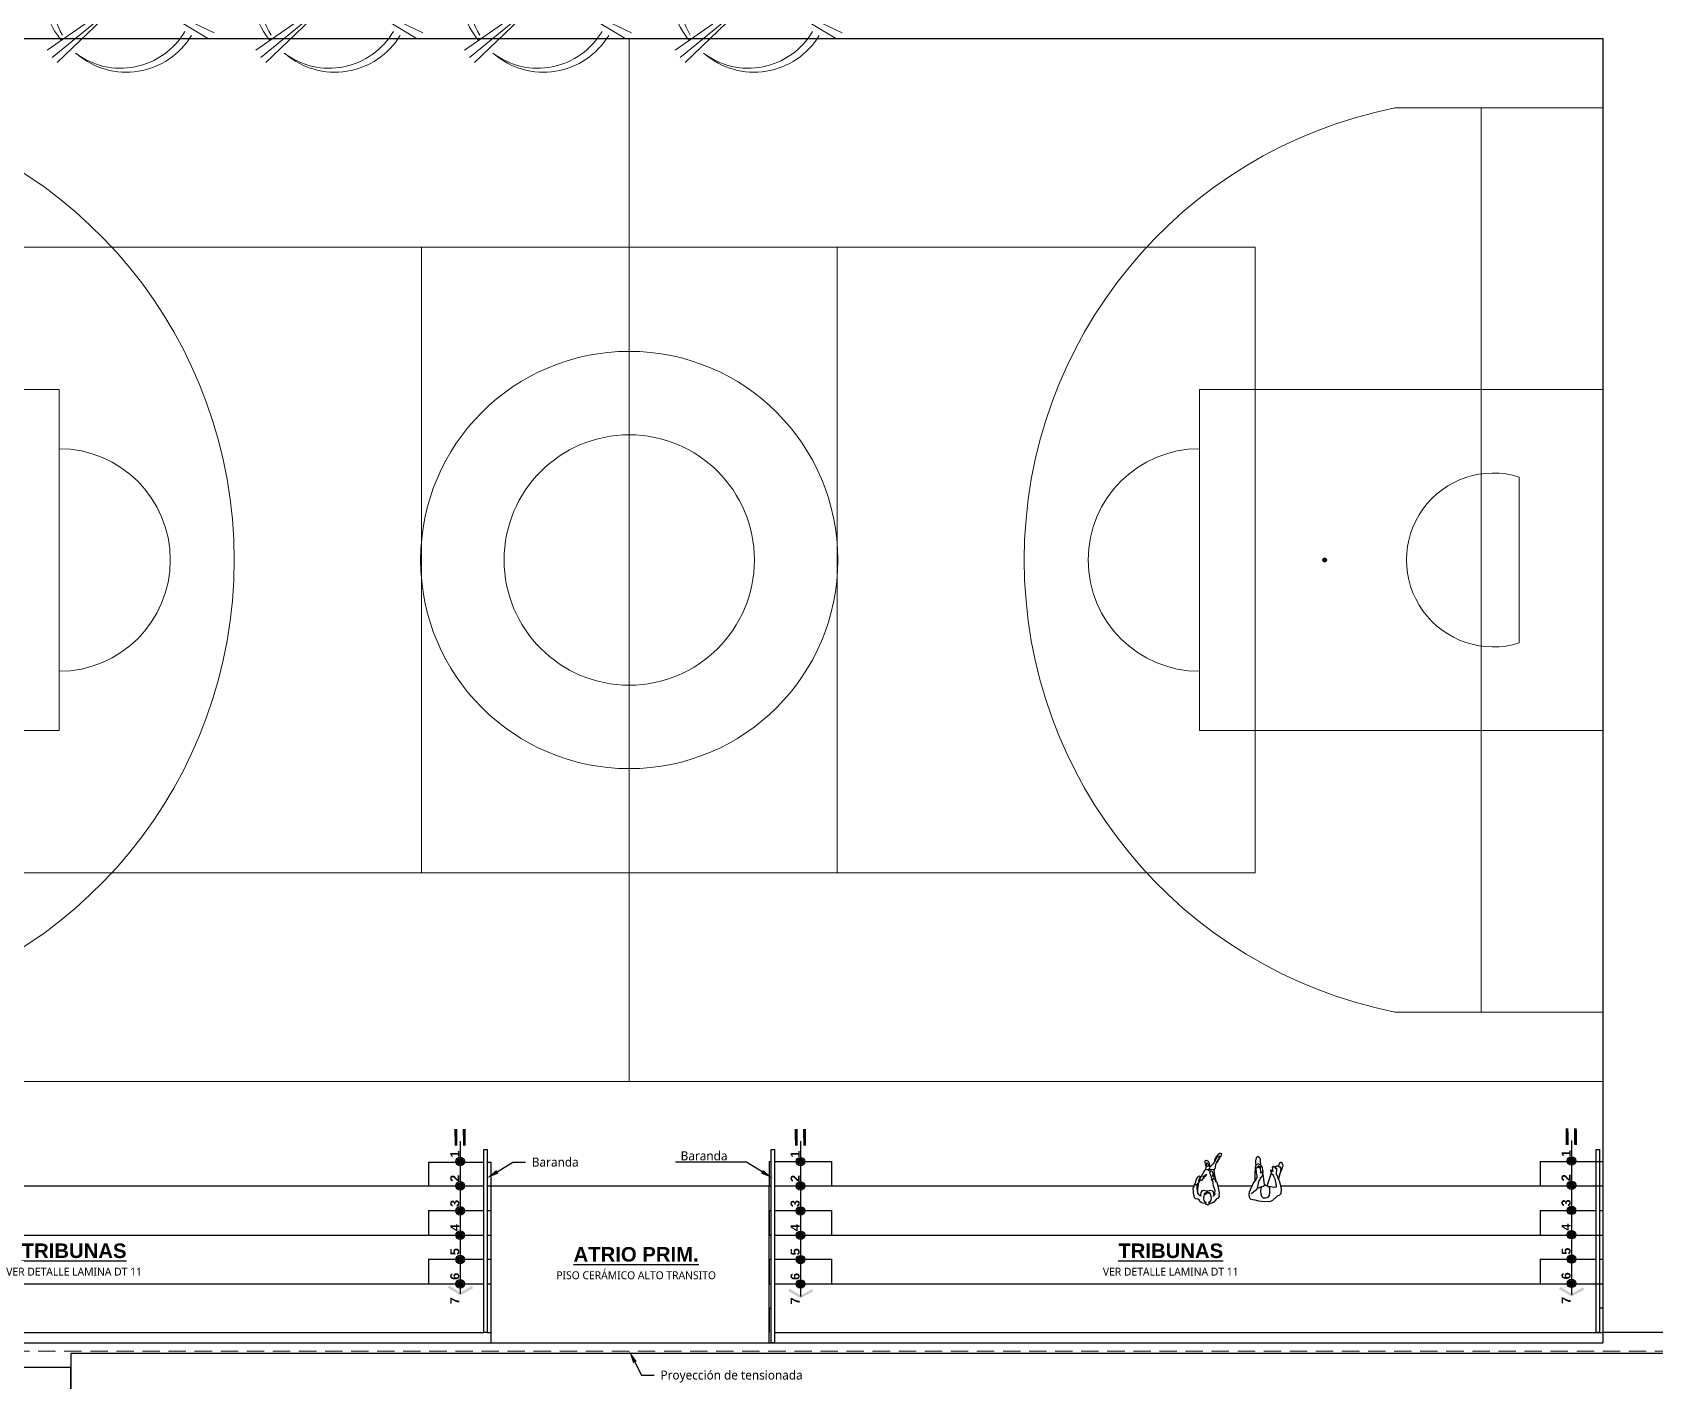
# Model space of a CAD drawing. Header units: metres. Extents: x 28 to 239, y -1 to 113.
# Drawn here: x 91.3 to 114.63, y 49.29 to 68.67 of the extents above; entities that cross this region are included whole.
import ezdxf
from ezdxf import colors
from ezdxf.entities.mleader import LeaderData, LeaderLine
from ezdxf.enums import TextEntityAlignment as Align
from ezdxf.math import Vec2, Vec3

# ---------------------------------------------------------------- set-up
doc = ezdxf.new("R2010")
doc.units = ezdxf.units.M
doc.linetypes.add('DASHED2', pattern=[0.375, 0.25, -0.125])
for name, color, linetype, lineweight in [('0-ARBOL', 64, 'Continuous', 0), ('0_Pluma_Nº__1', 8, 'Continuous', 9), ('0_Pluma_Nº__2', 250, 'Continuous', 20), ('letras sr', 7, 'Continuous', 5), ('Proyeccciones', 1, 'DASHED2', 18)]:
    doc.layers.add(name, color=color, linetype=linetype, lineweight=lineweight)
doc.styles.add('Generales', font='trebuc.ttf', dxfattribs={"height": 0.1})
doc.styles.add('Santa Rosa 1 50', font='trebuc.ttf')
doc.styles.add('TURBO_NPT', font='sanssb__.ttf')

# ---------------------------------------------------------------- blocks, each defined once
blk = doc.blocks.new('CANCHA TOTAL')
at = {"layer": '0_Pluma_Nº__1'}
h = blk.add_hatch(color=256, dxfattribs=at)
h.dxf.hatch_style = 1
h.paths.add_polyline_path([(872.982, -140.475, 1), (872.982, -140.415, 1)])
for p, q in [((865.482, -116.445), (865.482, -144.445)), ((865.482, -116.445), (865.482, -144.445)), ((870.532, -122.245), (870.532, -116.445)), ((870.532, -116.445), (870.532, -122.245)), ((875.432, -122.245), (875.432, -116.445)), ((875.432, -116.445), (875.432, -122.245)), ((880.482, -144.445), (880.482, -116.445)), ((880.482, -144.445), (880.482, -116.445)), ((868.482, -121.445), (868.482, -139.445)), ((877.482, -139.445), (877.482, -121.445)), ((875.432, -122.245), (870.532, -122.245)), ((870.532, -122.245), (875.432, -122.245)), ((868.482, -127.457), (877.482, -127.457)), ((865.482, -130.445), (880.482, -130.445)), ((868.482, -133.433), (877.482, -133.433)), ((877.482, -133.433), (868.482, -133.433)), ((870.532, -138.645), (875.432, -138.645)), ((870.532, -144.445), (870.532, -138.645)), ((875.432, -144.445), (875.432, -138.645)), ((868.482, -139.445), (877.482, -139.445)), ((866.482, -141.455), (866.482, -144.445)), ((879.482, -144.445), (879.482, -141.455)), ((866.482, -142.695), (879.482, -142.695)), ((874.175, -143.245), (871.789, -143.245)), ((865.482, -144.445), (880.482, -144.445)), ((865.482, -144.445), (880.482, -144.445)), ((871.482, -144.445), (874.482, -144.445)), ((871.482, -144.445), (874.482, -144.445)), ((871.482, -144.445), (874.482, -144.445))]:
    blk.add_line(p, q, dxfattribs=at)
for centre, radius in [((872.982, -130.445), 3), ((872.982, -130.445), 1.8), ((872.982, -140.445), 0.03)]:
    blk.add_circle(centre, radius, dxfattribs=at)
for centre, radius, start, end in [((872.982, -118.136), 6.628, 191.2965, 348.7035), ((872.982, -122.245), 1.6, 180, 0), ((872.982, -142.753), 6.628, 11.2965, 168.7035), ((872.982, -138.645), 1.6, 0, 180), ((872.982, -142.872), 1.25, 342.6433, 197.3567)]:
    blk.add_arc(centre, radius, start, end, dxfattribs=at)
blk = doc.blocks.new('ar7')
for p, q in [((88.08, 37.82), (92, 20.48)), ((89.38, 37.71), (92, 20.38)), ((92, 20.48), (90.88, 37.79)), ((92, 20.48), (77, 10.03)), ((78.78, 7.81), (92, 20.48)), ((92.1, 20.48), (106.02, 12.04)), ((107.65, 15.12), (92.1, 20.48)), ((77.89, 8.72), (91.9, 20.18)), ((91.9, 20.38), (107.03, 13.13))]:
    blk.add_line(p, q)
for centre, radius, start, end in [((90.04, 20.56), 13.7, 98.3934, 219.1798), ((91.48, 19.64), 13.65, 103.3596, 210.5357), ((91.18, 19.74), 13.76, 346.6212, 86.8408), ((89.55, 20.2), 14.19, 346.8452, 80.3119), ((90.17, 20.21), 13.43, 233.0435, 329.4406), ((91.22, 19.74), 13.68, 229.263, 328.8764)]:
    blk.add_arc(centre, radius, start, end)

msp = doc.modelspace()

# ---------------------------------------------------------------- hatches: boundary and pattern name
at = {"true_color": 0xc7c8ca}
h = msp.add_hatch(color=9, dxfattribs=at)
h.paths.add_polyline_path([(97.372, 52.908), (97.412, 52.909), (97.414, 52.669), (97.374, 52.668)])
h.paths.add_polyline_path([(97.492, 52.909), (97.532, 52.91), (97.534, 52.67), (97.494, 52.669)])
h = msp.add_hatch(color=9, dxfattribs=at)
h.paths.add_polyline_path([(102.266, 52.906), (102.306, 52.907), (102.308, 52.667), (102.268, 52.666)])
h.paths.add_polyline_path([(102.386, 52.907), (102.426, 52.908), (102.428, 52.668), (102.388, 52.667)])
h = msp.add_hatch(color=9, dxfattribs=at)
h.paths.add_polyline_path([(113.353, 52.916), (113.393, 52.916), (113.395, 52.676), (113.355, 52.676)])
h.paths.add_polyline_path([(113.473, 52.916), (113.513, 52.917), (113.515, 52.677), (113.475, 52.676)])
for points in [[(113.465, 52.419, -1), (113.406, 52.478, -1)], [(113.406, 52.418, -1), (113.465, 52.478, -1)], [(97.485, 52.412, -1), (97.425, 52.471, -1)], [(97.425, 52.411, -1), (97.485, 52.471, -1)], [(102.379, 52.41, -1), (102.319, 52.469, -1)], [(102.319, 52.409, -1), (102.379, 52.469, -1)], [(97.485, 52.062, -1), (97.425, 52.121, -1)], [(97.425, 52.061, -1), (97.485, 52.121, -1)], [(102.379, 52.06, -1), (102.319, 52.119, -1)], [(102.319, 52.059, -1), (102.379, 52.119, -1)], [(113.465, 52.069, -1), (113.406, 52.128, -1)], [(113.406, 52.068, -1), (113.465, 52.128, -1)], [(97.485, 51.701, -1), (97.425, 51.76, -1)], [(97.425, 51.701, -1), (97.485, 51.76, -1)], [(102.379, 51.699, -1), (102.319, 51.758, -1)], [(102.319, 51.699, -1), (102.379, 51.758, -1)], [(113.465, 51.708, -1), (113.406, 51.767, -1)], [(113.406, 51.708, -1), (113.465, 51.768, -1)], [(97.485, 51.351, -1), (97.425, 51.41, -1)], [(97.425, 51.351, -1), (97.485, 51.41, -1)], [(102.379, 51.349, -1), (102.319, 51.408, -1)], [(102.319, 51.349, -1), (102.379, 51.408, -1)], [(113.465, 51.358, -1), (113.406, 51.417, -1)], [(113.406, 51.358, -1), (113.465, 51.417, -1)], [(97.485, 51.001, -1), (97.425, 51.06, -1)], [(97.425, 51.001, -1), (97.485, 51.06, -1)], [(102.379, 50.999, -1), (102.319, 51.058, -1)], [(102.319, 50.999, -1), (102.379, 51.058, -1)], [(113.465, 51.008, -1), (113.406, 51.067, -1)], [(113.406, 51.008, -1), (113.465, 51.068, -1)], [(97.641, 50.618), (97.624, 50.649), (97.457, 50.557), (97.295, 50.656), (97.277, 50.626), (97.456, 50.517)], [(97.485, 50.651, -1), (97.425, 50.71, -1)], [(97.425, 50.651, -1), (97.485, 50.71, -1)], [(102.379, 50.649, -1), (102.319, 50.708, -1)], [(102.319, 50.649, -1), (102.379, 50.708, -1)], [(113.621, 50.599), (113.604, 50.63), (113.438, 50.539), (113.276, 50.637), (113.257, 50.607), (113.437, 50.498)], [(113.465, 50.658, -1), (113.406, 50.717, -1)], [(113.406, 50.658, -1), (113.465, 50.717, -1)], [(102.534, 50.574), (102.518, 50.605), (102.351, 50.514), (102.189, 50.613), (102.171, 50.583), (102.35, 50.474)]]:
    msp.add_hatch(color=9, dxfattribs=at).paths.add_polyline_path(points)

# ---------------------------------------------------------------- linework, layer by layer
at = {"color": 9, "true_color": 0xc7c8ca}
for p, q in [((108.904, 52.492), (108.893, 52.45)), ((108.922, 52.512), (108.904, 52.492)), ((108.947, 52.5), (108.922, 52.512)), ((108.962, 52.477), (108.947, 52.5)), ((96.999, 52.43), (97.794, 52.43)), ((96.999, 52.43), (96.999, 52.08)), ((97.844, 52.43), (97.899, 52.43)), ((97.899, 52.08), (97.899, 52.43)), ((101.899, 52.439), (101.927, 52.439)), ((101.899, 52.439), (101.899, 52.089)), ((101.977, 52.439), (102.799, 52.439)), ((102.799, 52.089), (102.799, 52.439)), ((108.278, 52.273), (108.278, 52.262)), ((108.278, 52.262), (108.279, 52.252)), ((108.886, 52.353), (108.881, 52.269)), ((108.881, 52.269), (108.884, 52.17)), ((108.896, 52.389), (108.886, 52.353)), ((108.893, 52.45), (108.892, 52.41)), ((108.892, 52.41), (108.896, 52.399)), ((108.904, 52.344), (108.895, 52.338)), ((108.895, 52.338), (108.902, 52.275)), ((108.932, 52.407), (108.896, 52.389)), ((108.902, 52.275), (108.91, 52.236)), ((108.911, 52.342), (108.904, 52.344)), ((108.914, 52.36), (108.911, 52.342)), ((108.922, 52.36), (108.914, 52.36)), ((108.928, 52.35), (108.922, 52.36)), ((108.929, 52.368), (108.928, 52.35)), ((108.931, 52.375), (108.929, 52.368)), ((108.943, 52.374), (108.931, 52.375)), ((108.968, 52.387), (108.932, 52.407)), ((108.949, 52.345), (108.943, 52.374)), ((108.95, 52.363), (108.949, 52.345)), ((108.958, 52.365), (108.95, 52.363)), ((108.965, 52.362), (108.958, 52.365)), ((108.962, 52.453), (108.962, 52.477)), ((108.967, 52.392), (108.962, 52.453)), ((108.97, 52.273), (108.965, 52.362)), ((108.995, 52.353), (108.968, 52.387)), ((108.979, 52.273), (108.97, 52.273)), ((108.994, 52.303), (108.979, 52.273)), ((108.992, 52.236), (108.997, 52.272)), ((109.001, 52.303), (108.994, 52.303)), ((108.997, 52.305), (108.995, 52.353)), ((108.997, 52.272), (109.006, 52.293)), ((109.006, 52.293), (109.001, 52.303)), ((109.022, 52.11), (109.001, 52.26)), ((109.061, 52.092), (109.123, 52.276)), ((109.115, 52.317), (109.109, 52.314)), ((109.109, 52.314), (109.109, 52.305)), ((109.109, 52.305), (109.118, 52.291)), ((109.136, 52.294), (109.115, 52.317)), ((109.118, 52.291), (109.124, 52.269)), ((109.124, 52.269), (109.148, 52.249)), ((109.141, 52.366), (109.132, 52.356)), ((109.132, 52.356), (109.141, 52.296)), ((109.141, 52.296), (109.136, 52.294)), ((109.151, 52.359), (109.141, 52.366)), ((109.153, 52.369), (109.151, 52.359)), ((109.16, 52.369), (109.153, 52.369)), ((109.168, 52.353), (109.16, 52.369)), ((109.168, 52.362), (109.192, 52.38)), ((109.171, 52.362), (109.168, 52.353)), ((109.175, 52.36), (109.171, 52.362)), ((109.184, 52.33), (109.175, 52.36)), ((109.189, 52.344), (109.184, 52.33)), ((109.198, 52.341), (109.189, 52.344)), ((109.192, 52.38), (109.217, 52.38)), ((109.196, 52.281), (109.199, 52.312)), ((109.196, 52.248), (109.196, 52.281)), ((109.199, 52.312), (109.198, 52.341)), ((109.217, 52.38), (109.24, 52.363)), ((109.229, 52.404), (109.223, 52.38)), ((109.246, 52.425), (109.229, 52.404)), ((109.25, 52.305), (109.237, 52.246)), ((109.24, 52.363), (109.255, 52.341)), ((109.243, 52.257), (109.277, 52.341)), ((109.262, 52.425), (109.246, 52.425)), ((109.255, 52.341), (109.25, 52.305)), ((109.277, 52.414), (109.262, 52.425)), ((109.288, 52.381), (109.277, 52.414)), ((109.277, 52.341), (109.288, 52.381)), ((112.986, 52.438), (113.886, 52.438)), ((112.986, 52.438), (112.986, 52.088)), ((113.885, 52.438), (113.886, 49.831)), ((85.993, 52.091), (97.794, 52.09)), ((97.844, 52.09), (101.927, 52.089)), ((97.899, 49.831), (97.899, 52.081)), ((101.899, 49.831), (101.899, 52.081)), ((101.977, 52.089), (108.011, 52.089)), ((108.022, 52.112), (108.03, 52.105)), ((108.03, 52.105), (108.044, 52.107)), ((108.044, 52.107), (108.054, 52.113)), ((108.054, 52.089), (108.069, 52.089)), ((108.266, 52.19), (108.273, 52.184)), ((108.273, 52.184), (108.281, 52.184)), ((108.275, 52.242), (108.274, 52.225)), ((108.279, 52.252), (108.275, 52.242)), ((108.281, 52.184), (108.289, 52.192)), ((108.289, 52.192), (108.29, 52.2)), ((108.349, 52.089), (108.841, 52.089)), ((108.863, 52.14), (108.8, 51.998)), ((108.89, 52.022), (108.862, 51.997)), ((108.899, 52.177), (108.863, 52.14)), ((108.914, 52.051), (108.89, 52.022)), ((108.905, 52.2), (108.899, 52.177)), ((108.914, 52.209), (108.905, 52.2)), ((108.91, 52.236), (108.91, 52.219)), ((108.91, 52.219), (108.914, 52.209)), ((108.943, 52.063), (108.914, 52.051)), ((108.919, 52.055), (108.937, 52.125)), ((108.937, 52.125), (108.946, 52.167)), ((108.976, 52.075), (108.943, 52.063)), ((108.946, 52.167), (108.968, 52.198)), ((108.964, 52.209), (108.977, 52.222)), ((108.968, 52.198), (108.964, 52.209)), ((108.968, 52.051), (108.965, 52.012)), ((108.979, 52.072), (108.968, 52.051)), ((108.977, 52.222), (108.992, 52.236)), ((109.001, 52.081), (108.979, 52.072)), ((109.016, 52.088), (109.001, 52.081)), ((109.019, 52.098), (109.016, 52.088)), ((109.028, 52.104), (109.019, 52.098)), ((109.037, 52.102), (109.028, 52.104)), ((109.043, 52.088), (109.037, 52.102)), ((109.049, 52.09), (109.043, 52.088)), ((109.072, 52.082), (109.049, 52.09)), ((109.087, 52.072), (109.072, 52.082)), ((109.111, 52.076), (109.085, 52.076)), ((109.096, 52.045), (109.087, 52.072)), ((109.099, 51.998), (109.096, 52.045)), ((109.157, 52.067), (109.111, 52.076)), ((109.148, 52.249), (109.144, 52.246)), ((109.144, 52.246), (109.153, 52.23)), ((109.153, 52.23), (109.168, 52.189)), ((109.18, 52.069), (109.157, 52.067)), ((109.168, 52.189), (109.183, 52.117)), ((109.187, 52.073), (109.18, 52.069)), ((109.183, 52.117), (109.19, 52.087)), ((109.19, 52.087), (109.187, 52.073)), ((109.205, 52.245), (109.196, 52.248)), ((109.216, 52.201), (109.205, 52.245)), ((109.237, 52.155), (109.216, 52.201)), ((109.237, 52.246), (109.225, 52.192)), ((109.258, 52.09), (109.237, 52.155)), ((109.265, 52.04), (109.258, 52.09)), ((109.258, 52.088), (113.886, 52.088)), ((109.261, 51.98), (109.265, 52.04)), ((108.171, 51.983), (108.189, 51.99)), ((108.207, 51.992), (108.226, 51.988)), ((108.8, 51.998), (108.796, 51.968)), ((108.796, 51.968), (108.799, 51.934)), ((108.799, 51.934), (108.817, 51.902)), ((108.817, 51.902), (108.853, 51.892)), ((108.844, 51.985), (108.827, 51.976)), ((108.862, 51.997), (108.844, 51.985)), ((108.853, 51.892), (108.884, 51.89)), ((108.884, 51.89), (108.934, 51.877)), ((108.934, 51.877), (108.979, 51.868)), ((108.965, 52.012), (108.967, 51.974)), ((108.967, 51.974), (108.977, 51.94)), ((108.977, 51.94), (109.003, 51.92)), ((108.979, 51.868), (109.099, 51.866)), ((109.003, 51.92), (109.034, 51.919)), ((109.034, 51.919), (109.073, 51.928)), ((109.073, 51.928), (109.094, 51.95)), ((109.094, 51.95), (109.099, 51.998)), ((109.099, 51.866), (109.141, 51.884)), ((109.141, 51.884), (109.187, 51.925)), ((109.187, 51.925), (109.208, 51.947)), ((109.208, 51.947), (109.243, 51.962)), ((109.243, 51.962), (109.261, 51.98)), ((96.999, 51.735), (97.794, 51.735)), ((96.999, 51.735), (96.999, 51.385)), ((97.844, 51.735), (97.899, 51.735)), ((97.899, 51.385), (97.899, 51.735)), ((97.899, 51.383), (97.899, 51.733)), ((101.899, 51.735), (101.927, 51.735)), ((101.899, 51.735), (101.899, 51.385)), ((101.977, 51.735), (102.799, 51.735)), ((102.799, 51.385), (102.799, 51.735)), ((102.799, 51.383), (102.799, 51.733)), ((112.986, 51.736), (113.79, 51.736)), ((112.986, 51.736), (112.986, 51.386)), ((113.84, 51.736), (113.886, 51.736)), ((85.993, 51.381), (97.794, 51.381)), ((97.844, 51.381), (97.899, 51.381)), ((101.899, 51.381), (101.927, 51.381)), ((101.977, 51.381), (113.886, 51.381)), ((96.999, 51.035), (97.794, 51.035)), ((96.999, 51.035), (96.999, 50.685)), ((97.844, 51.035), (97.899, 51.035)), ((97.899, 50.685), (97.899, 51.035)), ((97.899, 50.683), (97.899, 51.033)), ((101.899, 51.035), (101.927, 51.035)), ((101.899, 51.035), (101.899, 50.685)), ((101.977, 51.035), (102.799, 51.035)), ((102.799, 50.685), (102.799, 51.035)), ((102.799, 50.683), (102.799, 51.033)), ((112.986, 51.036), (113.79, 51.036)), ((112.986, 51.036), (112.986, 50.686)), ((113.84, 51.036), (113.886, 51.036)), ((85.993, 50.681), (97.794, 50.681)), ((97.844, 50.681), (97.899, 50.681)), ((101.899, 50.681), (101.927, 50.681)), ((101.977, 50.681), (113.886, 50.681)), ((97.899, 49.983), (97.899, 50.333)), ((97.899, 49.981), (97.899, 50.331)), ((101.899, 50.333), (101.927, 50.333)), ((101.899, 50.333), (101.899, 49.983)), ((113.84, 50.334), (113.886, 50.334)), ((85.993, 49.981), (97.794, 49.981)), ((97.844, 49.981), (97.899, 49.981)), ((101.977, 49.981), (113.886, 49.981)), ((85.885, 49.831), (92.494, 49.831)), ((92.494, 49.831), (99.588, 49.831)), ((99.588, 49.831), (107.056, 49.831)), ((107.056, 49.831), (113.886, 49.831)), ((115.086, 49.68), (91.857, 49.68)), ((91.857, 49.68), (91.857, 47.988))]:
    msp.add_line(p, q, dxfattribs=at)
for points in [[(113.886, 69.589), (113.886, 69.589), (85.886, 69.589), (85.886, 68.589), (113.886, 68.589)], [(113.886, 68.589), (113.885, 49.985), (115.085, 49.984), (115.086, 69.588), (113.886, 69.59), (113.886, 69.589)], [(97.455, 52.734), (97.455, 50.539)], [(102.349, 52.732), (102.349, 50.5)], [(113.436, 52.741), (113.436, 50.522)], [(97.844, 52.611), (97.844, 49.981), (97.844, 49.981), (97.794, 49.981), (97.794, 52.611), (97.844, 52.611)], [(101.977, 52.611), (101.977, 49.981), (101.977, 49.831), (101.927, 49.831), (101.927, 52.611), (101.977, 52.611)], [(108.218, 52.314), (108.223, 52.325), (108.234, 52.344), (108.241, 52.362), (108.253, 52.38), (108.282, 52.405), (108.308, 52.435), (108.319, 52.464), (108.35, 52.515), (108.362, 52.52), (108.37, 52.515), (108.371, 52.501), (108.358, 52.472), (108.343, 52.448), (108.33, 52.424), (108.317, 52.395), (108.313, 52.357), (108.307, 52.338), (108.295, 52.316)], [(108.307, 52.441), (108.306, 52.462), (108.315, 52.486), (108.334, 52.511), (108.345, 52.528), (108.364, 52.549), (108.381, 52.561), (108.398, 52.562), (108.401, 52.552), (108.397, 52.532), (108.385, 52.507), (108.376, 52.49), (108.363, 52.472), (108.346, 52.439), (108.341, 52.427), (108.332, 52.422)], [(113.84, 52.611), (113.84, 49.981), (113.84, 49.981), (113.79, 49.981), (113.79, 52.611), (113.84, 52.611)], [(108.095, 52.189), (108.122, 52.238), (108.145, 52.282), (108.164, 52.315), (108.184, 52.331), (108.207, 52.323), (108.217, 52.311), (108.247, 52.323), (108.266, 52.329), (108.282, 52.325), (108.295, 52.314), (108.299, 52.281), (108.304, 52.245), (108.315, 52.179), (108.323, 52.162)], [(108.185, 52.37), (108.175, 52.4), (108.168, 52.43), (108.17, 52.448), (108.177, 52.458), (108.19, 52.456), (108.213, 52.444), (108.228, 52.414), (108.231, 52.375)], [(108.236, 52.363), (108.224, 52.372), (108.213, 52.372), (108.193, 52.37), (108.179, 52.357), (108.175, 52.335), (108.176, 52.327)], [(108.219, 52.375), (108.215, 52.395), (108.206, 52.409), (108.197, 52.414), (108.187, 52.414), (108.181, 52.401), (108.187, 52.379), (108.19, 52.369)], [(108.279, 51.939), (108.286, 51.947), (108.3, 51.95), (108.3, 51.959), (108.312, 51.971), (108.309, 51.991), (108.312, 52.02), (108.292, 52.075), (108.283, 52.113), (108.281, 52.15), (108.261, 52.188), (108.262, 52.202), (108.249, 52.238), (108.235, 52.287), (108.239, 52.294), (108.239, 52.3), (108.245, 52.302), (108.249, 52.31), (108.26, 52.3), (108.265, 52.304), (108.278, 52.273), (108.286, 52.27), (108.292, 52.244), (108.292, 52.222), (108.29, 52.21), (108.294, 52.202), (108.302, 52.193), (108.316, 52.158), (108.334, 52.143), (108.349, 52.091), (108.362, 52.036), (108.371, 51.989), (108.364, 51.965), (108.37, 51.944), (108.357, 51.91), (108.332, 51.904), (108.313, 51.881), (108.299, 51.861), (108.278, 51.846), (108.248, 51.836), (108.23, 51.836)], [(108.171, 51.837), (108.135, 51.84), (108.112, 51.85), (108.092, 51.866), (108.088, 51.879), (108.088, 51.884), (108.065, 51.897), (108.03, 51.902), (108.014, 51.917), (108.014, 51.922), (108.009, 51.934), (108.011, 51.946), (108.001, 51.988), (108.001, 52.02), (107.994, 52.054), (108.001, 52.074), (108.009, 52.077), (108.016, 52.113), (108.026, 52.12), (108.036, 52.142), (108.041, 52.177), (108.061, 52.222), (108.066, 52.219), (108.071, 52.227), (108.078, 52.228), (108.086, 52.232), (108.09, 52.227), (108.09, 52.222), (108.095, 52.221), (108.074, 52.162), (108.078, 52.158), (108.098, 52.185), (108.1, 52.179), (108.084, 52.151), (108.077, 52.132), (108.061, 52.126), (108.054, 52.118), (108.06, 52.116), (108.049, 52.069), (108.047, 52.048), (108.057, 51.989), (108.062, 51.976), (108.071, 51.974), (108.069, 51.967), (108.088, 51.961), (108.086, 51.952), (108.101, 51.952), (108.111, 51.947)], [(108.07, 51.976), (108.065, 52.008), (108.062, 52.053), (108.071, 52.1), (108.074, 52.128)], [(108.104, 51.954), (108.111, 51.993), (108.126, 52.02), (108.139, 52.028), (108.162, 52.023), (108.198, 52.019), (108.234, 52.023), (108.252, 52.027), (108.268, 52.022), (108.274, 52.014), (108.286, 51.991), (108.29, 51.969), (108.292, 51.952)], [(108.117, 52.162), (108.194, 52.253), (108.129, 52.214)], [(108.243, 51.971), (108.234, 51.981), (108.217, 51.984), (108.194, 51.985), (108.176, 51.973), (108.172, 51.961), (108.171, 51.967), (108.162, 51.969), (108.155, 51.961)]]:
    msp.add_lwpolyline(points, dxfattribs=at)
msp.add_lwpolyline([(108.195, 52.007), (108.189, 51.999), (108.185, 51.99), (108.168, 51.986), (108.156, 51.973), (108.149, 51.938), (108.143, 51.922), (108.146, 51.904), (108.147, 51.881), (108.159, 51.864), (108.171, 51.857), (108.184, 51.855), (108.175, 51.853), (108.172, 51.84), (108.179, 51.829), (108.194, 51.82), (108.209, 51.82), (108.219, 51.824), (108.226, 51.836), (108.227, 51.851), (108.219, 51.858), (108.232, 51.858), (108.245, 51.868), (108.253, 51.883), (108.253, 51.897), (108.257, 51.909), (108.253, 51.93), (108.252, 51.946), (108.248, 51.967), (108.241, 51.978), (108.228, 51.99), (108.211, 51.993), (108.208, 51.999), (108.199, 52.007)], close=True, dxfattribs=at)
msp.add_lwpolyline([(91.857, 47.863), (91.857, 49.48), (90.857, 49.48), (90.857, 47.863)])
for centre, radius in [((97.455, 52.441), 0.061), ((102.349, 52.439), 0.061), ((113.436, 52.448), 0.061), ((113.436, 52.448), 0.042), ((113.436, 52.448), 0.042), ((113.436, 52.448), 0.042), ((113.436, 52.448), 0.042), ((97.455, 52.441), 0.042), ((97.455, 52.441), 0.042), ((97.455, 52.441), 0.042), ((97.455, 52.441), 0.042), ((102.349, 52.439), 0.042), ((102.349, 52.439), 0.042), ((102.349, 52.439), 0.042), ((102.349, 52.439), 0.042), ((97.455, 52.091), 0.061), ((97.455, 52.091), 0.042), ((97.455, 52.091), 0.042), ((97.455, 52.091), 0.042), ((97.455, 52.091), 0.042), ((102.349, 52.089), 0.061), ((102.349, 52.089), 0.042), ((102.349, 52.089), 0.042), ((102.349, 52.089), 0.042), ((102.349, 52.089), 0.042), ((113.436, 52.098), 0.061), ((113.436, 52.098), 0.042), ((113.436, 52.098), 0.042), ((113.436, 52.098), 0.042), ((113.436, 52.098), 0.042), ((97.455, 51.731), 0.061), ((102.349, 51.729), 0.061), ((113.436, 51.738), 0.061), ((97.455, 51.731), 0.042), ((97.455, 51.731), 0.042), ((97.455, 51.731), 0.042), ((97.455, 51.731), 0.042), ((102.349, 51.729), 0.042), ((102.349, 51.729), 0.042), ((102.349, 51.729), 0.042), ((102.349, 51.729), 0.042), ((113.436, 51.738), 0.042), ((113.436, 51.738), 0.042), ((113.436, 51.738), 0.042), ((113.436, 51.738), 0.042), ((97.455, 51.381), 0.061), ((97.455, 51.381), 0.042), ((97.455, 51.381), 0.042), ((97.455, 51.381), 0.042), ((97.455, 51.381), 0.042), ((102.349, 51.379), 0.061), ((102.349, 51.379), 0.042), ((102.349, 51.379), 0.042), ((102.349, 51.379), 0.042), ((102.349, 51.379), 0.042), ((113.436, 51.388), 0.061), ((113.436, 51.388), 0.042), ((113.436, 51.388), 0.042), ((113.436, 51.388), 0.042), ((113.436, 51.388), 0.042), ((97.455, 51.031), 0.061), ((102.349, 51.029), 0.061), ((113.436, 51.038), 0.061), ((97.455, 51.031), 0.042), ((97.455, 51.031), 0.042), ((97.455, 51.031), 0.042), ((97.455, 51.031), 0.042), ((102.349, 51.029), 0.042), ((102.349, 51.029), 0.042), ((102.349, 51.029), 0.042), ((102.349, 51.029), 0.042), ((113.436, 51.038), 0.042), ((113.436, 51.038), 0.042), ((113.436, 51.038), 0.042), ((113.436, 51.038), 0.042), ((97.455, 50.681), 0.061), ((97.455, 50.681), 0.042), ((97.455, 50.681), 0.042), ((97.455, 50.681), 0.042), ((97.455, 50.681), 0.042), ((102.349, 50.679), 0.061), ((102.349, 50.679), 0.042), ((102.349, 50.679), 0.042), ((102.349, 50.679), 0.042), ((102.349, 50.679), 0.042), ((113.436, 50.688), 0.061), ((113.436, 50.688), 0.042), ((113.436, 50.688), 0.042), ((113.436, 50.688), 0.042), ((113.436, 50.688), 0.042)]:
    msp.add_circle(centre, radius, dxfattribs=at)
at = {"layer": 'Proyeccciones'}
msp.add_lwpolyline([(84.886, 69.639), (114.886, 69.639), (114.886, 49.715), (84.886, 49.715)], close=True, dxfattribs=at)

# ---------------------------------------------------------------- block references
at = {"layer": '0-ARBOL', "xscale": 0.07993948551003836, "yscale": 0.07993948551003836, "zscale": 0.07993948551003836}
for p in [(85.362, 67.618), (88.362, 67.618), (91.362, 67.618), (94.391, 67.618)]:
    msp.add_blockref('ar7', p, dxfattribs=at)
at = {"layer": '0_Pluma_Nº__2', "xscale": -1, "rotation": 90}
msp.add_blockref('CANCHA TOTAL', (-30.559, 934.071), dxfattribs=at)
msp.add_blockref('CANCHA TOTAL', (-30.559, 934.071), dxfattribs=at)

# ---------------------------------------------------------------- texts
at = {"color": 9, "true_color": 0xc7c8ca, "char_height": 0.209, "attachment_point": 9, "style": 'Santa Rosa 1 50'}
for s, insert in [('\\pxqc;{\\fSwis721 Ex BT|b1|i0|c0|p34;\\LTRIBUNAS\\P\\fTrebuchet MS|b0|i0|c0|p34;\\H0.54545x;\\lVER DETALLE LAMINA DT 11}', (93.624, 50.799)), ('\\pxqc;{\\fSwis721 Ex BT|b1|i0|c0|p34;\\LATRIO PRIM.\\P\\fTrebuchet MS|b0|i0|c0|p34;\\H0.54545x;\\lPISO CERÁMICO ALTO TRANSITO}', (101.707, 50.746)), ('\\pxqc;{\\fSwis721 Ex BT|b1|i0|c0|p34;\\LTRIBUNAS\\P\\fTrebuchet MS|b0|i0|c0|p34;\\H0.54545x;\\lVER DETALLE LAMINA DT 11}', (109.395, 50.799))]:
    msp.add_mtext_dynamic_manual_height_columns(s, width=3.44388, gutter_width=1, heights=[0], dxfattribs=dict(at, insert=insert))
at = {"color": 9, "true_color": 0xc7c8ca, "style": 'TURBO_NPT'}
for tag, p in [('1', (97.481, 52.497)), ('1', (102.375, 52.495)), ('1', (113.462, 52.505)), ('2', (97.481, 52.147)), ('2', (102.375, 52.145)), ('2', (113.462, 52.155)), ('3', (97.481, 51.787)), ('3', (102.375, 51.785)), ('3', (113.462, 51.794)), ('4', (97.481, 51.439)), ('4', (102.375, 51.437)), ('4', (113.462, 51.446)), ('5', (97.481, 51.093)), ('5', (102.375, 51.091)), ('5', (113.462, 51.1)), ('6', (97.481, 50.739)), ('6', (102.375, 50.737)), ('6', (113.462, 50.746)), ('7', (97.481, 50.387)), ('7', (102.375, 50.385)), ('7', (113.462, 50.394))]:
    msp.add_attdef(tag, text='1', height=0.13, rotation=90, dxfattribs=at).set_placement(p, align=Align.BOTTOM_LEFT)

# ---------------------------------------------------------------- leaders
at = {"color": 9, "true_color": 0xc7c8ca}
ml = msp.add_multileader_mtext('Standard', dxfattribs=at)
ml.set_content('Baranda ', color=(199, 200, 202), style='Generales')
ml.set_leader_properties()
ml.build(insert=Vec2(0, 0))
ml.multileader.update_dxf_attribs({"text_right_attachment_type": 6, "dogleg_length": 0.36, "arrow_head_size": 0.18})
ctx = ml.context
ctx.base_point, ctx.char_height, ctx.arrow_head_size, ctx.landing_gap_size, ctx.plane_origin = Vec3(98.395, 52.431), 0.13, 0.18, 0.09, Vec3(97.188, 53.259)
ctx.right_attachment = 6
notes = []
notes.append((ctx, [(1, (1, 1, 0), (98.213, 52.431), (1, 0), 0.183, [(0, [(97.835, 52.199)], 0, [])])]))
ctx.mtext.insert, ctx.mtext.rotation, ctx.mtext.width, ctx.mtext.flow_direction = Vec3(98.485, 52.497), 6.283185, 1.98102, 5
ml = msp.add_multileader_mtext('Standard', dxfattribs=at)
ml.set_content('Baranda ', color=(199, 200, 202), style='Generales')
ml.set_leader_properties()
ml.build(insert=Vec2(0, 0))
ml.multileader.update_dxf_attribs({"text_right_attachment_type": 6, "dogleg_length": 0.36, "arrow_head_size": 0.18})
ctx = ml.context
ctx.base_point, ctx.char_height, ctx.arrow_head_size, ctx.landing_gap_size, ctx.plane_origin = Vec3(100.577, 52.521), 0.13, 0.18, 0.09, Vec3(102.596, 53.259)
ctx.right_attachment, ctx.text_align_type = 6, 2
notes.append((ctx, [(1, (1, 1, 0), (101.572, 52.431), (-1, 0), 0.183, [(0, [(101.949, 52.199)], 0, [])])]))
ctx.mtext.insert, ctx.mtext.width, ctx.mtext.alignment, ctx.mtext.flow_direction = Vec3(101.299, 52.587), 1.98102, 3, 5
at = {"layer": 'letras sr'}
ml = msp.add_multileader_mtext('Standard', dxfattribs=at)
ml.set_content('Proyección de tensionada', color=256, style='Generales')
ml.set_leader_properties()
ml.build(insert=Vec2(0, 0))
ml.multileader.update_dxf_attribs({"text_right_attachment_type": 6, "dogleg_length": 0.36, "arrow_head_size": 0.18})
ctx = ml.context
ctx.base_point, ctx.char_height, ctx.arrow_head_size, ctx.landing_gap_size, ctx.plane_origin = Vec3(100.245, 49.369), 0.13, 0.18, 0.09, Vec3(99.175, 50.051)
ctx.right_attachment = 6
notes.append((ctx, [(1, (1, 1, 0), (100.062, 49.369), (1, 0), 0.183, [(0, [(99.886, 49.715)], 0, [])])]))
ctx.mtext.insert, ctx.mtext.rotation, ctx.mtext.width, ctx.mtext.flow_direction = Vec3(100.335, 49.435), 6.283185, 1.98102, 5
for ctx, leaders in notes:
    for number, flags, end, landing, length, lines in leaders:
        leader = LeaderData()
        leader.index, (leader.has_last_leader_line, leader.has_dogleg_vector, leader.attachment_direction) = number, flags
        leader.last_leader_point, leader.dogleg_vector, leader.dogleg_length = Vec3(end), Vec3(landing), length
        for number, points, colour, breaks in lines:
            line = LeaderLine()
            line.index, line.vertices, line.color, line.breaks = number, Vec3.list(points), colors.encode_raw_color(colour), breaks
            leader.lines.append(line)
        ctx.leaders.append(leader)

doc.saveas('drawing.dxf')
